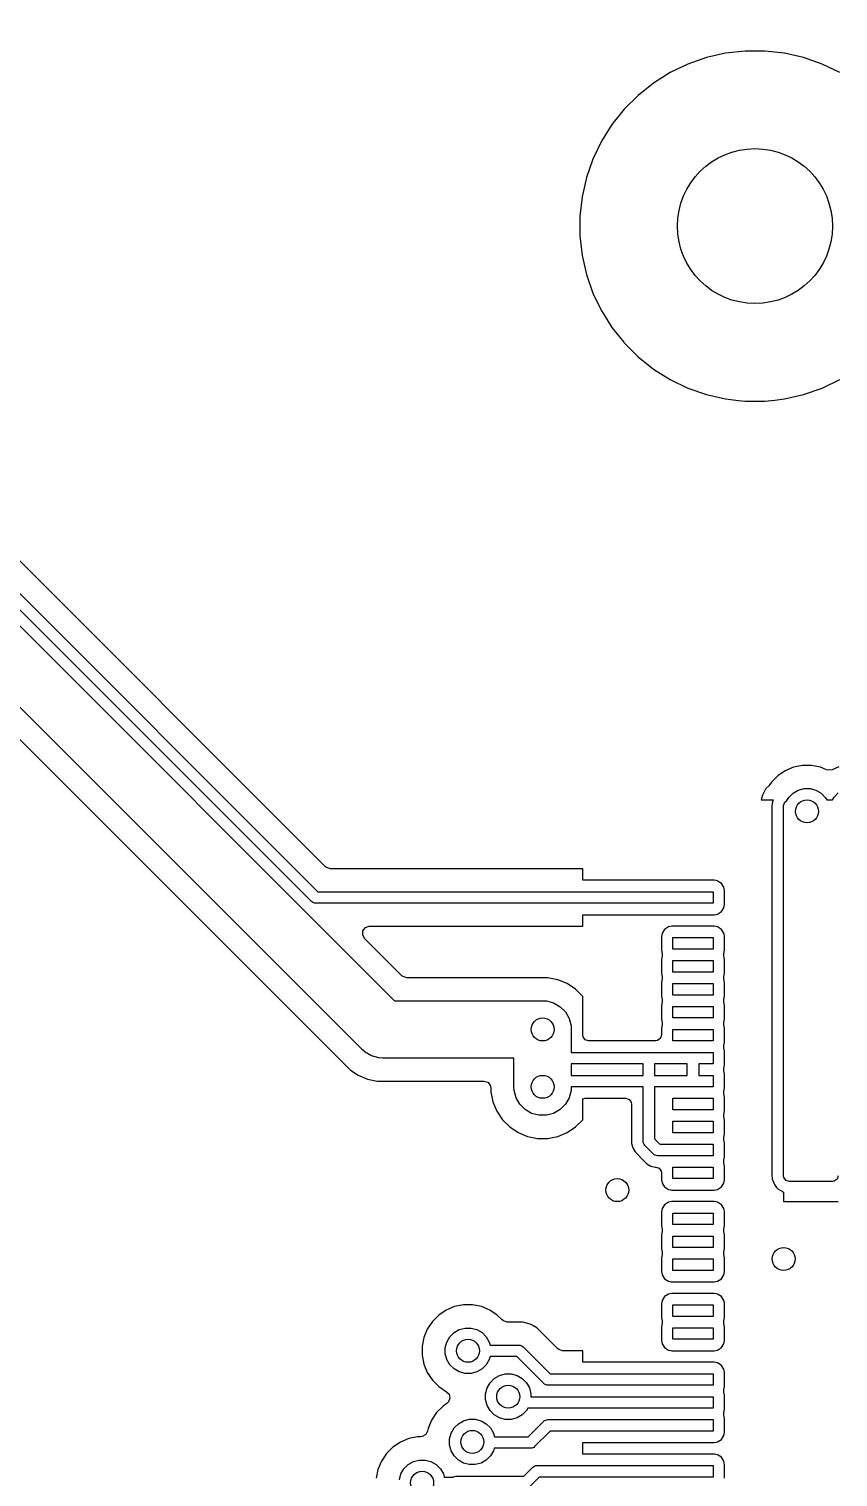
# Model space of a CAD drawing. Extents: x 0.71 to 7.56, y -5.16 to -0.79.
# Drawn here: x 3.006 to 3.561, y -3.358 to -2.365 of the extents above; entities that cross this region are included whole.
import ezdxf

# ---------------------------------------------------------------- set-up
doc = ezdxf.new("R2010")
doc.units = 0
doc.header["$MEASUREMENT"] = 0
doc.layers.add('BLACK', color=7, linetype='CONTINUOUS')

msp = doc.modelspace()

# ---------------------------------------------------------------- linework, layer by layer
at = {"layer": 'BLACK', "linetype": 'CONTINUOUS'}
for p, q in [((3.1997, -2.96341), (2.40718, -2.17089)), ((2.41391, -2.16648), (3.20412, -2.95669)), ((2.52399, -2.29884), (3.25665, -3.0315)), ((3.23458, -3.0651), (2.49616, -2.32668)), ((3.47064, -2.38441), (3.4579, -2.38887)), ((3.48379, -2.38141), (3.47064, -2.38441)), ((3.47064, -2.38441), (3.47064, -2.38441)), ((3.49719, -2.3799), (3.48379, -2.38141)), ((3.48379, -2.38141), (3.48379, -2.38141)), ((3.51068, -2.3799), (3.49719, -2.3799)), ((3.49719, -2.3799), (3.49719, -2.3799)), ((3.52409, -2.38141), (3.51068, -2.3799)), ((3.51068, -2.3799), (3.51068, -2.3799)), ((3.52709, -2.3821), (3.52409, -2.38141)), ((3.52409, -2.38141), (3.52409, -2.38141)), ((3.52409, -2.38141), (3.52409, -2.38141)), ((3.53724, -2.38441), (3.52709, -2.3821)), ((3.54997, -2.38887), (3.53724, -2.38441)), ((3.53724, -2.38441), (3.53724, -2.38441)), ((3.4579, -2.38887), (3.44575, -2.39472)), ((3.56212, -2.39472), (3.54997, -2.38887)), ((3.43433, -2.4019), (3.42378, -2.41031)), ((3.44575, -2.39472), (3.43433, -2.4019)), ((3.42378, -2.41031), (3.41425, -2.41985)), ((3.41425, -2.41985), (3.40584, -2.43039)), ((3.40584, -2.43039), (3.39866, -2.44181)), ((3.39866, -2.44181), (3.39281, -2.45397)), ((3.39281, -2.45397), (3.38835, -2.4667)), ((3.38835, -2.4667), (3.38535, -2.47985)), ((3.38835, -2.4667), (3.38835, -2.4667)), ((3.38535, -2.47985), (3.38384, -2.49326)), ((3.38535, -2.47985), (3.38535, -2.47985)), ((3.20922, -2.9395), (2.76298, -2.49326)), ((3.38384, -2.49326), (3.38384, -2.50674)), ((3.38384, -2.50674), (3.38535, -2.52015)), ((3.38535, -2.52015), (3.38535, -2.52015)), ((3.38535, -2.52015), (3.38835, -2.5333)), ((3.38835, -2.5333), (3.38835, -2.5333)), ((3.38835, -2.5333), (3.39281, -2.54603)), ((3.39281, -2.54603), (3.39866, -2.55819)), ((3.39866, -2.55819), (3.39994, -2.56022)), ((3.39994, -2.56022), (3.40584, -2.56961)), ((3.40584, -2.56961), (3.41097, -2.57604)), ((3.41097, -2.57604), (3.41391, -2.57974)), ((3.41391, -2.57974), (3.41425, -2.58015)), ((3.41425, -2.58015), (3.42378, -2.58969)), ((3.42378, -2.58969), (3.43433, -2.5981)), ((3.43433, -2.5981), (3.44575, -2.60528)), ((3.44575, -2.60528), (3.4579, -2.61113)), ((3.4579, -2.61113), (3.47064, -2.61559)), ((3.53724, -2.61559), (3.54997, -2.61113)), ((3.54997, -2.61113), (3.56212, -2.60528)), ((3.47064, -2.61559), (3.48379, -2.61859)), ((3.48379, -2.61859), (3.48379, -2.61859)), ((3.48379, -2.61859), (3.48379, -2.61859)), ((3.48379, -2.61859), (3.49272, -2.61959)), ((3.49272, -2.61959), (3.49719, -2.6201)), ((3.49719, -2.6201), (3.49719, -2.6201)), ((3.49719, -2.6201), (3.49719, -2.6201)), ((3.49719, -2.6201), (3.51068, -2.6201)), ((3.51068, -2.6201), (3.51753, -2.61933)), ((3.51068, -2.6201), (3.51068, -2.6201)), ((3.51753, -2.61933), (3.52409, -2.61859)), ((3.52409, -2.61859), (3.53724, -2.61559)), ((3.52409, -2.61859), (3.52409, -2.61859)), ((3.52409, -2.61859), (3.52409, -2.61859)), ((2.85417, -2.70699), (3.2259, -3.07872)), ((3.53047, -2.87127), (3.52473, -2.87365)), ((3.53656, -2.87006), (3.53047, -2.87127)), ((3.53047, -2.87127), (3.53047, -2.87127)), ((3.54277, -2.87006), (3.53656, -2.87006)), ((3.53656, -2.87006), (3.53656, -2.87006)), ((3.54885, -2.87127), (3.54277, -2.87006)), ((3.54277, -2.87006), (3.54277, -2.87006)), ((3.55308, -2.87302), (3.54885, -2.87127)), ((3.54885, -2.87127), (3.54885, -2.87127)), ((3.56147, -2.8711), (3.55682, -2.87302)), ((3.51957, -2.87709), (3.51518, -2.88148)), ((3.52473, -2.87365), (3.51957, -2.87709)), ((3.51957, -2.87709), (3.51957, -2.87709)), ((3.52473, -2.87365), (3.52473, -2.87365)), ((3.55409, -2.87332), (3.55308, -2.87302)), ((3.55682, -2.87302), (3.55409, -2.87332)), ((3.50918, -2.89037), (3.50844, -2.89266)), ((3.51145, -2.88592), (3.50918, -2.89037)), ((3.50918, -2.89037), (3.50918, -2.89037)), ((3.51342, -2.88396), (3.51145, -2.88592)), ((3.51145, -2.88592), (3.51145, -2.88592)), ((3.51402, -2.88322), (3.51342, -2.88396)), ((3.51518, -2.88148), (3.51402, -2.88322)), ((3.52717, -2.89199), (3.53007, -2.88908)), ((3.53007, -2.88908), (3.53363, -2.88703)), ((3.53363, -2.88703), (3.53761, -2.88596)), ((3.53761, -2.88596), (3.54172, -2.88596)), ((3.54172, -2.88596), (3.54569, -2.88703)), ((3.54569, -2.88703), (3.54925, -2.88908)), ((3.54925, -2.88908), (3.55216, -2.89199)), ((3.55817, -2.89181), (3.56107, -2.88891)), ((3.50844, -2.89266), (3.50827, -2.8937)), ((3.50827, -2.8937), (3.51638, -2.8937)), ((3.51593, -2.8951), (3.51553, -2.8976)), ((3.51553, -2.8976), (3.51553, -2.8976)), ((3.51553, -2.8976), (3.51553, -3.15161)), ((3.51638, -2.8937), (3.51593, -2.8951)), ((3.52362, -2.8976), (3.52437, -2.89531)), ((3.52362, -3.15161), (3.52362, -2.8976)), ((3.52437, -2.89531), (3.52589, -2.8942)), ((3.52589, -2.8942), (3.52717, -2.89199)), ((3.55216, -2.89199), (3.55314, -2.8937)), ((3.55314, -2.8937), (3.55708, -2.8937)), ((3.55708, -2.8937), (3.55817, -2.89181)), ((3.21003, -2.94015), (3.20922, -2.9395)), ((3.21267, -2.94093), (3.21003, -2.94015)), ((3.38583, -2.94093), (3.21267, -2.94093)), ((3.38583, -2.9488), (3.38583, -2.94093)), ((3.46297, -2.9488), (3.38583, -2.9488)), ((3.47597, -2.9488), (3.46297, -2.9488)), ((3.47828, -2.94926), (3.47597, -2.9488)), ((3.47597, -2.9488), (3.47597, -2.9488)), ((3.4788, -2.94961), (3.47828, -2.94926)), ((3.47828, -2.94926), (3.47828, -2.94926)), ((3.47828, -2.94926), (3.47828, -2.94926)), ((3.47828, -2.94926), (3.47828, -2.94926)), ((3.48089, -2.951), (3.4788, -2.94961)), ((3.20412, -2.95669), (3.46142, -2.95669)), ((3.46142, -2.95669), (3.4752, -2.95669)), ((3.4752, -2.95669), (3.4752, -2.96457)), ((3.48263, -2.95361), (3.48089, -2.951)), ((3.48309, -2.95592), (3.48263, -2.95361)), ((3.48309, -2.96534), (3.48309, -2.95592)), ((3.2003, -2.9639), (3.1997, -2.96341)), ((3.20172, -2.96449), (3.2003, -2.9639)), ((3.20249, -2.96457), (3.20172, -2.96449)), ((3.44764, -2.96457), (3.20249, -2.96457)), ((3.4752, -2.96457), (3.44764, -2.96457)), ((3.47828, -2.972), (3.48089, -2.97026)), ((3.48089, -2.97026), (3.48263, -2.96765)), ((3.48263, -2.96765), (3.48309, -2.96534)), ((3.23665, -2.98131), (3.23923, -2.98035)), ((3.23923, -2.98035), (3.23957, -2.98033)), ((3.23957, -2.98033), (3.38583, -2.98033)), ((3.38583, -2.98033), (3.38583, -2.97246)), ((3.38583, -2.97246), (3.44764, -2.97246)), ((3.44686, -2.9803), (3.44456, -2.98075)), ((3.44764, -2.9803), (3.44686, -2.9803)), ((3.44686, -2.9803), (3.44686, -2.9803)), ((3.44686, -2.9803), (3.44686, -2.9803)), ((3.44764, -2.97246), (3.44764, -2.97244)), ((3.44764, -2.97244), (3.4752, -2.97244)), ((3.44764, -2.98031), (3.44764, -2.9803)), ((3.4752, -2.98031), (3.44764, -2.98031)), ((3.4752, -2.97244), (3.4752, -2.97246)), ((3.4752, -2.97246), (3.47597, -2.97246)), ((3.47597, -2.9803), (3.4752, -2.9803)), ((3.4752, -2.9803), (3.4752, -2.98031)), ((3.47597, -2.97246), (3.47828, -2.972)), ((3.47597, -2.97246), (3.47597, -2.97246)), ((3.47828, -2.98075), (3.47597, -2.9803)), ((3.47597, -2.9803), (3.47597, -2.9803)), ((3.2348, -2.98625), (3.235, -2.98351)), ((3.23612, -2.98867), (3.2348, -2.98625)), ((3.235, -2.98351), (3.23665, -2.98131)), ((3.26175, -3.0143), (3.23612, -2.98867)), ((3.4402, -2.98511), (3.43974, -2.98741)), ((3.43974, -2.98741), (3.43974, -2.98741)), ((3.43974, -2.98741), (3.43974, -2.99684)), ((3.44195, -2.9825), (3.4402, -2.98511)), ((3.4402, -2.98511), (3.4402, -2.98511)), ((3.44456, -2.98075), (3.44195, -2.9825)), ((3.44195, -2.9825), (3.44195, -2.9825)), ((3.44456, -2.98075), (3.44456, -2.98075)), ((3.44764, -2.99606), (3.44764, -2.98819)), ((3.44764, -2.98819), (3.4752, -2.98819)), ((3.4752, -2.98819), (3.4752, -2.99606)), ((3.48089, -2.9825), (3.47828, -2.98075)), ((3.47828, -2.98075), (3.47828, -2.98075)), ((3.47828, -2.98075), (3.47828, -2.98075)), ((3.47828, -2.98075), (3.47828, -2.98075)), ((3.48263, -2.98511), (3.48089, -2.9825)), ((3.48089, -2.9825), (3.48089, -2.9825)), ((3.48274, -2.98567), (3.48263, -2.98511)), ((3.48309, -2.98741), (3.48274, -2.98567)), ((3.48309, -2.99684), (3.48309, -2.98741)), ((3.48309, -2.98741), (3.48309, -2.98741)), ((3.43974, -2.99684), (3.44022, -2.99924)), ((3.44022, -2.99924), (3.44022, -3.00076)), ((3.4752, -2.99606), (3.44764, -2.99606)), ((3.48261, -2.99924), (3.48309, -2.99684)), ((3.48261, -3.00076), (3.48261, -2.99924)), ((3.48309, -2.99684), (3.48309, -2.99684)), ((3.44022, -3.00076), (3.43974, -3.00316)), ((3.43974, -3.00316), (3.43974, -3.01259)), ((3.44764, -3.01181), (3.44764, -3.00394)), ((3.44764, -3.00394), (3.4752, -3.00394)), ((3.4752, -3.00394), (3.4752, -3.01181)), ((3.48309, -3.00316), (3.48261, -3.00076)), ((3.48309, -3.01259), (3.48309, -3.00316)), ((3.48309, -3.00316), (3.48309, -3.00316)), ((3.26256, -3.01495), (3.26175, -3.0143)), ((3.2652, -3.01573), (3.26256, -3.01495)), ((3.36176, -3.01573), (3.2652, -3.01573)), ((3.36861, -3.01709), (3.36176, -3.01573)), ((3.36176, -3.01573), (3.36176, -3.01573)), ((3.37506, -3.01976), (3.36861, -3.01709)), ((3.36861, -3.01709), (3.36861, -3.01709)), ((3.38087, -3.02364), (3.37506, -3.01976)), ((3.37506, -3.01976), (3.37506, -3.01976)), ((3.43974, -3.01259), (3.44022, -3.01499)), ((3.44022, -3.01651), (3.43974, -3.01891)), ((3.43974, -3.01891), (3.43974, -3.02834)), ((3.44022, -3.01499), (3.44022, -3.01651)), ((3.4752, -3.01181), (3.44764, -3.01181)), ((3.44764, -3.02756), (3.44764, -3.01969)), ((3.44764, -3.01969), (3.4752, -3.01969)), ((3.4752, -3.01969), (3.4752, -3.02756)), ((3.48261, -3.01499), (3.48309, -3.01259)), ((3.48261, -3.01651), (3.48261, -3.01499)), ((3.48309, -3.01891), (3.48261, -3.01651)), ((3.48309, -3.01259), (3.48309, -3.01259)), ((3.48309, -3.02834), (3.48309, -3.01891)), ((3.48309, -3.01891), (3.48309, -3.01891)), ((3.38581, -3.02858), (3.38087, -3.02364)), ((3.38087, -3.02364), (3.38087, -3.02364)), ((3.38583, -3.02861), (3.38581, -3.02858)), ((3.38581, -3.02858), (3.38581, -3.02858)), ((3.38583, -3.04837), (3.38583, -3.02861)), ((3.43974, -3.02834), (3.44022, -3.03074)), ((3.4752, -3.02756), (3.44764, -3.02756)), ((3.48261, -3.03074), (3.48309, -3.02834)), ((3.48309, -3.02834), (3.48309, -3.02834)), ((3.25665, -3.0315), (3.35827, -3.0315)), ((3.35827, -3.0315), (3.36084, -3.03166)), ((3.36084, -3.03166), (3.3658, -3.03299)), ((3.3658, -3.03299), (3.37025, -3.03556)), ((3.37025, -3.03556), (3.37388, -3.0392)), ((3.37388, -3.0392), (3.37645, -3.04365)), ((3.44022, -3.03226), (3.43974, -3.03466)), ((3.43974, -3.03466), (3.43974, -3.04408)), ((3.44022, -3.03074), (3.44022, -3.03226)), ((3.44764, -3.04331), (3.44764, -3.03543)), ((3.44764, -3.03543), (3.4752, -3.03543)), ((3.4752, -3.03543), (3.4752, -3.04331)), ((3.48261, -3.03226), (3.48261, -3.03074)), ((3.48309, -3.03466), (3.48261, -3.03226)), ((3.48309, -3.04408), (3.48309, -3.03466)), ((3.48309, -3.03466), (3.48309, -3.03466)), ((3.37645, -3.04365), (3.37778, -3.04861)), ((3.37778, -3.04861), (3.37795, -3.05118)), ((3.38585, -3.04846), (3.38583, -3.04837)), ((3.38585, -3.05514), (3.38585, -3.04846)), ((3.38585, -3.04846), (3.38585, -3.04846)), ((3.43974, -3.04408), (3.44022, -3.04648)), ((3.44022, -3.048), (3.43974, -3.0504)), ((3.44022, -3.04648), (3.44022, -3.048)), ((3.4752, -3.04331), (3.44764, -3.04331)), ((3.48261, -3.04648), (3.48309, -3.04408)), ((3.48261, -3.048), (3.48261, -3.04648)), ((3.48309, -3.0504), (3.48261, -3.048)), ((3.48309, -3.04408), (3.48309, -3.04408)), ((3.37795, -3.05118), (3.37795, -3.06693)), ((3.38604, -3.05634), (3.38585, -3.05514)), ((3.38745, -3.05829), (3.38604, -3.05634)), ((3.38974, -3.05904), (3.38745, -3.05829)), ((3.43585, -3.05904), (3.38974, -3.05904)), ((3.43705, -3.05884), (3.43585, -3.05904)), ((3.439, -3.05743), (3.43705, -3.05884)), ((3.43974, -3.05514), (3.439, -3.05743)), ((3.43974, -3.0504), (3.43974, -3.05514)), ((3.44764, -3.05906), (3.44764, -3.05118)), ((3.44764, -3.05118), (3.4752, -3.05118)), ((3.4752, -3.05906), (3.44764, -3.05906)), ((3.4752, -3.05118), (3.4752, -3.05906)), ((3.48261, -3.06223), (3.48309, -3.05983)), ((3.48309, -3.05983), (3.48309, -3.0504)), ((3.48309, -3.0504), (3.48309, -3.0504)), ((3.48309, -3.05983), (3.48309, -3.05983)), ((3.23651, -3.0668), (3.23458, -3.0651)), ((3.24045, -3.06907), (3.23651, -3.0668)), ((3.23651, -3.0668), (3.23651, -3.0668)), ((3.24096, -3.06937), (3.24045, -3.06907)), ((3.24593, -3.0707), (3.24096, -3.06937)), ((3.37795, -3.06693), (3.4311, -3.06693)), ((3.4311, -3.06693), (3.46142, -3.06693)), ((3.46142, -3.06693), (3.4752, -3.06693)), ((3.4752, -3.06693), (3.4752, -3.0748)), ((3.48261, -3.06375), (3.48261, -3.06223)), ((3.48309, -3.06615), (3.48261, -3.06375)), ((3.48309, -3.07558), (3.48309, -3.06615)), ((3.48309, -3.06615), (3.48309, -3.06615)), ((3.2259, -3.07872), (3.22655, -3.07915)), ((3.22655, -3.07915), (3.22655, -3.07915)), ((3.22655, -3.07915), (3.22655, -3.07915)), ((3.22655, -3.07915), (3.2317, -3.0826)), ((3.2485, -3.07087), (3.24593, -3.0707)), ((3.24593, -3.0707), (3.24593, -3.0707)), ((3.33858, -3.07087), (3.2485, -3.07087)), ((3.33858, -3.09055), (3.33858, -3.07087)), ((3.37795, -3.0748), (3.37795, -3.08268)), ((3.42717, -3.0748), (3.37795, -3.0748)), ((3.42717, -3.08268), (3.42717, -3.0748)), ((3.43504, -3.0748), (3.43504, -3.08268)), ((3.44764, -3.0748), (3.43504, -3.0748)), ((3.45748, -3.0748), (3.44764, -3.0748)), ((3.45748, -3.08268), (3.45748, -3.0748)), ((3.4752, -3.0748), (3.46535, -3.0748)), ((3.46535, -3.0748), (3.46535, -3.08268)), ((3.48261, -3.07798), (3.48309, -3.07558)), ((3.48261, -3.0795), (3.48261, -3.07798)), ((3.48309, -3.0819), (3.48261, -3.0795)), ((3.48309, -3.07558), (3.48309, -3.07558)), ((3.2317, -3.0826), (3.2317, -3.0826)), ((3.2317, -3.0826), (3.23452, -3.08376)), ((3.23452, -3.08376), (3.23816, -3.08527)), ((3.23816, -3.08527), (3.24467, -3.08657)), ((3.24467, -3.08657), (3.245, -3.08663)), ((3.245, -3.08663), (3.24501, -3.08663)), ((3.24501, -3.08663), (3.24501, -3.08663)), ((3.24501, -3.08663), (3.24501, -3.08663)), ((3.24501, -3.08663), (3.31793, -3.08663)), ((3.31793, -3.08663), (3.32057, -3.08741)), ((3.32057, -3.08741), (3.32237, -3.08949)), ((3.32237, -3.08949), (3.32281, -3.09152)), ((3.37795, -3.08268), (3.42717, -3.08268)), ((3.43504, -3.08268), (3.45748, -3.08268)), ((3.46535, -3.08268), (3.4752, -3.08268)), ((3.4752, -3.08268), (3.4752, -3.09055)), ((3.48309, -3.09133), (3.48309, -3.0819)), ((3.48309, -3.0819), (3.48309, -3.0819)), ((3.32281, -3.09152), (3.32281, -3.09404)), ((3.32281, -3.09404), (3.32418, -3.10089)), ((3.33875, -3.09312), (3.33858, -3.09055)), ((3.34008, -3.09808), (3.33875, -3.09312)), ((3.34265, -3.10253), (3.34008, -3.09808)), ((3.37645, -3.09808), (3.37388, -3.10253)), ((3.37778, -3.09312), (3.37645, -3.09808)), ((3.37795, -3.09055), (3.37778, -3.09312)), ((3.42717, -3.09055), (3.37795, -3.09055)), ((3.38583, -3.0989), (3.38745, -3.09844)), ((3.38583, -3.11312), (3.38583, -3.0989)), ((3.38745, -3.09844), (3.41537, -3.09844)), ((3.41537, -3.09844), (3.41766, -3.09919)), ((3.41766, -3.09919), (3.41908, -3.10114)), ((3.42717, -3.12795), (3.42717, -3.09055)), ((3.44764, -3.09055), (3.43504, -3.09055)), ((3.43504, -3.09055), (3.43504, -3.12632)), ((3.4752, -3.09055), (3.44764, -3.09055)), ((3.44764, -3.1063), (3.44764, -3.09843)), ((3.44764, -3.09843), (3.4752, -3.09843)), ((3.4752, -3.09843), (3.4752, -3.1063)), ((3.48261, -3.09373), (3.48309, -3.09133)), ((3.48261, -3.09525), (3.48261, -3.09373)), ((3.48309, -3.09765), (3.48261, -3.09525)), ((3.48309, -3.09133), (3.48309, -3.09133)), ((3.48309, -3.10708), (3.48309, -3.09765)), ((3.48309, -3.09765), (3.48309, -3.09765)), ((3.32418, -3.10089), (3.32418, -3.10089)), ((3.32418, -3.10089), (3.32685, -3.10734)), ((3.32685, -3.10734), (3.32685, -3.10734)), ((3.32685, -3.10734), (3.33073, -3.11315)), ((3.34628, -3.10617), (3.34265, -3.10253)), ((3.35073, -3.10874), (3.34628, -3.10617)), ((3.3557, -3.11007), (3.35073, -3.10874)), ((3.3658, -3.10874), (3.36084, -3.11007)), ((3.37025, -3.10617), (3.3658, -3.10874)), ((3.37388, -3.10253), (3.37025, -3.10617)), ((3.41908, -3.10114), (3.41927, -3.10234)), ((3.41927, -3.10234), (3.41927, -3.12951)), ((3.4752, -3.1063), (3.44764, -3.1063)), ((3.48261, -3.10948), (3.48309, -3.10708)), ((3.48261, -3.111), (3.48261, -3.10948)), ((3.48309, -3.10708), (3.48309, -3.10708)), ((3.33073, -3.11315), (3.33073, -3.11315)), ((3.33073, -3.11315), (3.33567, -3.11809)), ((3.33567, -3.11809), (3.33567, -3.11809)), ((3.33567, -3.11809), (3.34147, -3.12197)), ((3.36084, -3.11007), (3.3557, -3.11007)), ((3.37506, -3.12197), (3.38087, -3.11809)), ((3.38087, -3.11809), (3.38581, -3.11315)), ((3.38581, -3.11315), (3.38583, -3.11312)), ((3.44764, -3.12205), (3.44764, -3.11417)), ((3.44764, -3.11417), (3.4752, -3.11417)), ((3.4752, -3.11417), (3.4752, -3.12205)), ((3.48309, -3.1134), (3.48261, -3.111)), ((3.48309, -3.12282), (3.48309, -3.1134)), ((3.48309, -3.1134), (3.48309, -3.1134)), ((3.34147, -3.12197), (3.34147, -3.12197)), ((3.34147, -3.12197), (3.34468, -3.1233)), ((3.34468, -3.1233), (3.34793, -3.12464)), ((3.34793, -3.12464), (3.34793, -3.12464)), ((3.34793, -3.12464), (3.34793, -3.12464)), ((3.34793, -3.12464), (3.35478, -3.126)), ((3.35478, -3.126), (3.35478, -3.126)), ((3.35478, -3.126), (3.35478, -3.126)), ((3.35478, -3.126), (3.36176, -3.126)), ((3.36176, -3.126), (3.365, -3.12536)), ((3.36176, -3.126), (3.36176, -3.126)), ((3.365, -3.12536), (3.36861, -3.12464)), ((3.36861, -3.12464), (3.37506, -3.12197)), ((3.36861, -3.12464), (3.36861, -3.12464)), ((3.36861, -3.12464), (3.36861, -3.12464)), ((3.41927, -3.12951), (3.42008, -3.13252)), ((3.42724, -3.12872), (3.42717, -3.12795)), ((3.42783, -3.13014), (3.42724, -3.12872)), ((3.43504, -3.12632), (3.43864, -3.12992)), ((3.4752, -3.12205), (3.44764, -3.12205)), ((3.48261, -3.12522), (3.48309, -3.12283)), ((3.48261, -3.12674), (3.48261, -3.12522)), ((3.48309, -3.12914), (3.48261, -3.12674)), ((3.48309, -3.12283), (3.48309, -3.12282)), ((3.48309, -3.13857), (3.48309, -3.12914)), ((3.48309, -3.12914), (3.48309, -3.12914)), ((3.42008, -3.13252), (3.42008, -3.13252)), ((3.42008, -3.13252), (3.42164, -3.13522)), ((3.42164, -3.13522), (3.42754, -3.14112)), ((3.42832, -3.13074), (3.42783, -3.13014)), ((3.43422, -3.13664), (3.42832, -3.13074)), ((3.43482, -3.13713), (3.43422, -3.13664)), ((3.43624, -3.13772), (3.43482, -3.13713)), ((3.43701, -3.1378), (3.43624, -3.13772)), ((3.44764, -3.1378), (3.43701, -3.1378)), ((3.43864, -3.12992), (3.46142, -3.12992)), ((3.4752, -3.1378), (3.44764, -3.1378)), ((3.46142, -3.12992), (3.4752, -3.12992)), ((3.4752, -3.12992), (3.4752, -3.1378)), ((3.48261, -3.14097), (3.48309, -3.13857)), ((3.48309, -3.13857), (3.48309, -3.13857)), ((3.42754, -3.14112), (3.42974, -3.14333)), ((3.42974, -3.14333), (3.43244, -3.14488)), ((3.43244, -3.14488), (3.43244, -3.14488)), ((3.43244, -3.14488), (3.43545, -3.14569)), ((3.43545, -3.14569), (3.43545, -3.14569)), ((3.43545, -3.14569), (3.43545, -3.14569)), ((3.43545, -3.14569), (3.43585, -3.14569)), ((3.43585, -3.14569), (3.43814, -3.14643)), ((3.43814, -3.14643), (3.43955, -3.14838)), ((3.43955, -3.14838), (3.43974, -3.14959)), ((3.44764, -3.15354), (3.44764, -3.14567)), ((3.44764, -3.14567), (3.4752, -3.14567)), ((3.4752, -3.14567), (3.4752, -3.15354)), ((3.48261, -3.14249), (3.48261, -3.14097)), ((3.48263, -3.14259), (3.48261, -3.14249)), ((3.48309, -3.14489), (3.48263, -3.14259)), ((3.48309, -3.15432), (3.48309, -3.14489)), ((3.43974, -3.14959), (3.43974, -3.15432)), ((3.43974, -3.15432), (3.43974, -3.15432)), ((3.43974, -3.15432), (3.44016, -3.15641)), ((3.44016, -3.15641), (3.4402, -3.15662)), ((3.4402, -3.15662), (3.44195, -3.15923)), ((3.44195, -3.15923), (3.44456, -3.16098)), ((3.4752, -3.15354), (3.44764, -3.15354)), ((3.47828, -3.16098), (3.48089, -3.15923)), ((3.48089, -3.15923), (3.48263, -3.15662)), ((3.48263, -3.15662), (3.48309, -3.15432)), ((3.51553, -3.15161), (3.51563, -3.15288)), ((3.51563, -3.15288), (3.51582, -3.15409)), ((3.51582, -3.15409), (3.51585, -3.15426)), ((3.51585, -3.15426), (3.51585, -3.15426)), ((3.51585, -3.15426), (3.51727, -3.15757)), ((3.51727, -3.15757), (3.51727, -3.15757)), ((3.51727, -3.15757), (3.51868, -3.15952)), ((3.52381, -3.15282), (3.52362, -3.15161)), ((3.52523, -3.15477), (3.52381, -3.15282)), ((3.52752, -3.15551), (3.52523, -3.15477)), ((3.55711, -3.15551), (3.52752, -3.15551)), ((3.55831, -3.15532), (3.55711, -3.15551)), ((3.56026, -3.15391), (3.55831, -3.15532)), ((3.561, -3.15161), (3.56026, -3.15391)), ((3.44456, -3.16098), (3.44631, -3.16133)), ((3.44686, -3.16927), (3.44456, -3.16973)), ((3.44631, -3.16133), (3.44686, -3.16144)), ((3.44686, -3.16144), (3.44686, -3.16144)), ((3.44686, -3.16144), (3.44686, -3.16144)), ((3.44686, -3.16144), (3.44686, -3.16144)), ((3.44686, -3.16144), (3.44764, -3.16144)), ((3.44764, -3.16927), (3.44686, -3.16927)), ((3.44686, -3.16927), (3.44686, -3.16927)), ((3.44686, -3.16927), (3.44686, -3.16927)), ((3.44764, -3.16144), (3.44764, -3.16142)), ((3.44764, -3.16142), (3.4752, -3.16142)), ((3.44764, -3.16929), (3.44764, -3.16927)), ((3.4752, -3.16929), (3.44764, -3.16929)), ((3.4752, -3.16142), (3.4752, -3.16144)), ((3.4752, -3.16144), (3.47597, -3.16144)), ((3.47597, -3.16927), (3.4752, -3.16927)), ((3.4752, -3.16927), (3.4752, -3.16929)), ((3.47597, -3.16144), (3.47828, -3.16098)), ((3.47597, -3.16144), (3.47597, -3.16144)), ((3.47828, -3.16973), (3.47597, -3.16927)), ((3.47597, -3.16927), (3.47597, -3.16927)), ((3.51868, -3.15952), (3.51964, -3.16062)), ((3.51964, -3.16062), (3.52273, -3.16246)), ((3.52273, -3.16246), (3.52362, -3.16275)), ((3.52362, -3.16275), (3.52362, -3.16929)), ((3.52362, -3.16929), (3.561, -3.16929)), ((3.4402, -3.17409), (3.43974, -3.17639)), ((3.43974, -3.17639), (3.43974, -3.17639)), ((3.43974, -3.17639), (3.43974, -3.18582)), ((3.44195, -3.17147), (3.4402, -3.17409)), ((3.4402, -3.17409), (3.4402, -3.17409)), ((3.44456, -3.16973), (3.44195, -3.17147)), ((3.44195, -3.17147), (3.44195, -3.17147)), ((3.44456, -3.16973), (3.44456, -3.16973)), ((3.44764, -3.18504), (3.44764, -3.17717)), ((3.44764, -3.17717), (3.4752, -3.17717)), ((3.4752, -3.17717), (3.4752, -3.18504)), ((3.48089, -3.17147), (3.47828, -3.16973)), ((3.47828, -3.16973), (3.47828, -3.16973)), ((3.47828, -3.16973), (3.47828, -3.16973)), ((3.47828, -3.16973), (3.47828, -3.16973)), ((3.48263, -3.17409), (3.48089, -3.17147)), ((3.48089, -3.17147), (3.48089, -3.17147)), ((3.48281, -3.17498), (3.48263, -3.17409)), ((3.48309, -3.17639), (3.48281, -3.17498)), ((3.48309, -3.18582), (3.48309, -3.17639)), ((3.48309, -3.17639), (3.48309, -3.17639)), ((3.43974, -3.18582), (3.44022, -3.18822)), ((3.44022, -3.18822), (3.44022, -3.18974)), ((3.4752, -3.18504), (3.44764, -3.18504)), ((3.48261, -3.18822), (3.48309, -3.18582)), ((3.48261, -3.18962), (3.48261, -3.18822)), ((3.48309, -3.18582), (3.48309, -3.18582)), ((3.44022, -3.18974), (3.43974, -3.19214)), ((3.43974, -3.19214), (3.43974, -3.20156)), ((3.44764, -3.20079), (3.44764, -3.19291)), ((3.44764, -3.19291), (3.4752, -3.19291)), ((3.4752, -3.19291), (3.4752, -3.20079)), ((3.4826, -3.18969), (3.48261, -3.18962)), ((3.48263, -3.18983), (3.4826, -3.18969)), ((3.48309, -3.19214), (3.48263, -3.18983)), ((3.48263, -3.18983), (3.48263, -3.18983)), ((3.48309, -3.1923), (3.48309, -3.19214)), ((3.48309, -3.19214), (3.48309, -3.19214)), ((3.48309, -3.20156), (3.48309, -3.1923)), ((3.43974, -3.20156), (3.44022, -3.20396)), ((3.44022, -3.20548), (3.43974, -3.20788)), ((3.43974, -3.20788), (3.43974, -3.21731)), ((3.44022, -3.20396), (3.44022, -3.20548)), ((3.4752, -3.20079), (3.44764, -3.20079)), ((3.44764, -3.21654), (3.44764, -3.20866)), ((3.44764, -3.20866), (3.4752, -3.20866)), ((3.4752, -3.20866), (3.4752, -3.21654)), ((3.48261, -3.20396), (3.48309, -3.20157)), ((3.48261, -3.20548), (3.48261, -3.20396)), ((3.48263, -3.20558), (3.48261, -3.20548)), ((3.48309, -3.20788), (3.48263, -3.20558)), ((3.48309, -3.20157), (3.48309, -3.20156)), ((3.48309, -3.21731), (3.48309, -3.20788)), ((3.43974, -3.21731), (3.43974, -3.21731)), ((3.43974, -3.21731), (3.4402, -3.21962)), ((3.4752, -3.21654), (3.44764, -3.21654)), ((3.48263, -3.21962), (3.48309, -3.21731)), ((3.4402, -3.21962), (3.4402, -3.21962)), ((3.4402, -3.21962), (3.44195, -3.22223)), ((3.44195, -3.22223), (3.44456, -3.22397)), ((3.44456, -3.22397), (3.44631, -3.22432)), ((3.44631, -3.22432), (3.44686, -3.22443)), ((3.44686, -3.22443), (3.44686, -3.22443)), ((3.44686, -3.22443), (3.44686, -3.22443)), ((3.44686, -3.22443), (3.44686, -3.22443)), ((3.44686, -3.22443), (3.44764, -3.22443)), ((3.44764, -3.22443), (3.44764, -3.22441)), ((3.44764, -3.22441), (3.4752, -3.22441)), ((3.4752, -3.22441), (3.4752, -3.22443)), ((3.4752, -3.22443), (3.47597, -3.22443)), ((3.47597, -3.22443), (3.47828, -3.22397)), ((3.47597, -3.22443), (3.47597, -3.22443)), ((3.47828, -3.22397), (3.48089, -3.22223)), ((3.48089, -3.22223), (3.48263, -3.21962)), ((3.4402, -3.23708), (3.43974, -3.23938)), ((3.44195, -3.23447), (3.4402, -3.23708)), ((3.4402, -3.23708), (3.4402, -3.23708)), ((3.44456, -3.23272), (3.44195, -3.23447)), ((3.44195, -3.23447), (3.44195, -3.23447)), ((3.44686, -3.23226), (3.44456, -3.23272)), ((3.44456, -3.23272), (3.44456, -3.23272)), ((3.44764, -3.23226), (3.44686, -3.23226)), ((3.44686, -3.23226), (3.44686, -3.23226)), ((3.44686, -3.23226), (3.44686, -3.23226)), ((3.44764, -3.23228), (3.44764, -3.23226)), ((3.4752, -3.23228), (3.44764, -3.23228)), ((3.47597, -3.23226), (3.4752, -3.23226)), ((3.4752, -3.23226), (3.4752, -3.23228)), ((3.47828, -3.23272), (3.47597, -3.23226)), ((3.47597, -3.23226), (3.47597, -3.23226)), ((3.48089, -3.23447), (3.47828, -3.23272)), ((3.47828, -3.23272), (3.47828, -3.23272)), ((3.47828, -3.23272), (3.47828, -3.23272)), ((3.47828, -3.23272), (3.47828, -3.23272)), ((3.48263, -3.23708), (3.48089, -3.23447)), ((3.48089, -3.23447), (3.48089, -3.23447)), ((3.48298, -3.23883), (3.48263, -3.23708)), ((3.48309, -3.23938), (3.48298, -3.23883)), ((3.287, -3.24717), (3.28261, -3.25156)), ((3.29216, -3.24372), (3.287, -3.24717)), ((3.287, -3.24717), (3.287, -3.24717)), ((3.29789, -3.24135), (3.29216, -3.24372)), ((3.29216, -3.24372), (3.29216, -3.24372)), ((3.30398, -3.24014), (3.29789, -3.24135)), ((3.29789, -3.24135), (3.29789, -3.24135)), ((3.31019, -3.24014), (3.30398, -3.24014)), ((3.30398, -3.24014), (3.30398, -3.24014)), ((3.31628, -3.24135), (3.31019, -3.24014)), ((3.31019, -3.24014), (3.31019, -3.24014)), ((3.32201, -3.24372), (3.31628, -3.24135)), ((3.31628, -3.24135), (3.31628, -3.24135)), ((3.32202, -3.24372), (3.32201, -3.24372)), ((3.32718, -3.24717), (3.32202, -3.24372)), ((3.33052, -3.25052), (3.32718, -3.24717)), ((3.32718, -3.24717), (3.32718, -3.24717)), ((3.32718, -3.24717), (3.32718, -3.24717)), ((3.43974, -3.23938), (3.43974, -3.23938)), ((3.43974, -3.23938), (3.43974, -3.24881)), ((3.43974, -3.24881), (3.44022, -3.25121)), ((3.44764, -3.24803), (3.44764, -3.24016)), ((3.44764, -3.24016), (3.4752, -3.24016)), ((3.4752, -3.24803), (3.44764, -3.24803)), ((3.4752, -3.24016), (3.4752, -3.24803)), ((3.48261, -3.25121), (3.48309, -3.24881)), ((3.48309, -3.24881), (3.48309, -3.23938)), ((3.48309, -3.23938), (3.48309, -3.23938)), ((3.48309, -3.24881), (3.48309, -3.24881)), ((3.27916, -3.25673), (3.27678, -3.26246)), ((3.28261, -3.25156), (3.27916, -3.25672)), ((3.27916, -3.25672), (3.27916, -3.25673)), ((3.28261, -3.25156), (3.28261, -3.25156)), ((3.2975, -3.25916), (3.30106, -3.2571)), ((3.30106, -3.2571), (3.30503, -3.25604)), ((3.30503, -3.25604), (3.30914, -3.25604)), ((3.30914, -3.25604), (3.31311, -3.2571)), ((3.31311, -3.2571), (3.31667, -3.25916)), ((3.33133, -3.25117), (3.33052, -3.25052)), ((3.33397, -3.25195), (3.33133, -3.25117)), ((3.34472, -3.25195), (3.33397, -3.25195)), ((3.34722, -3.25262), (3.34472, -3.25195)), ((3.34472, -3.25195), (3.34472, -3.25195)), ((3.34973, -3.25329), (3.34722, -3.25262)), ((3.35194, -3.25457), (3.34973, -3.25329)), ((3.35422, -3.25589), (3.35194, -3.25457)), ((3.36854, -3.2702), (3.35422, -3.25589)), ((3.35422, -3.25589), (3.35422, -3.25589)), ((3.44022, -3.25273), (3.43974, -3.25513)), ((3.43974, -3.25513), (3.43974, -3.26456)), ((3.44022, -3.25121), (3.44022, -3.25273)), ((3.44764, -3.26378), (3.44764, -3.25591)), ((3.44764, -3.25591), (3.4752, -3.25591)), ((3.4752, -3.25591), (3.4752, -3.26378)), ((3.48261, -3.25273), (3.48261, -3.25121)), ((3.48263, -3.25283), (3.48261, -3.25273)), ((3.48309, -3.25513), (3.48263, -3.25283)), ((3.48309, -3.26456), (3.48309, -3.25513)), ((3.27678, -3.26246), (3.27557, -3.26855)), ((3.27557, -3.26855), (3.27557, -3.27476)), ((3.27678, -3.26246), (3.27678, -3.26246)), ((3.29147, -3.2696), (3.29254, -3.26563)), ((3.29254, -3.26563), (3.29459, -3.26207)), ((3.29459, -3.26207), (3.2975, -3.25916)), ((3.31667, -3.25916), (3.31958, -3.26207)), ((3.31958, -3.26207), (3.32164, -3.26563)), ((3.32164, -3.26563), (3.3222, -3.26772)), ((3.3222, -3.26772), (3.34212, -3.26772)), ((3.34212, -3.26772), (3.34289, -3.26779)), ((3.34289, -3.26779), (3.34431, -3.26838)), ((3.34431, -3.26838), (3.34491, -3.26887)), ((3.43974, -3.26456), (3.43974, -3.26456)), ((3.43974, -3.26456), (3.4402, -3.26686)), ((3.4402, -3.26686), (3.4402, -3.26686)), ((3.4402, -3.26686), (3.44195, -3.26947)), ((3.4752, -3.26378), (3.44764, -3.26378)), ((3.48089, -3.26947), (3.48263, -3.26686)), ((3.48263, -3.26686), (3.48309, -3.26456)), ((3.27557, -3.27476), (3.27678, -3.28085)), ((3.29147, -3.27371), (3.29147, -3.2696)), ((3.29254, -3.27768), (3.29147, -3.27371)), ((3.29459, -3.28124), (3.29254, -3.27768)), ((3.32164, -3.27768), (3.31958, -3.28124)), ((3.3222, -3.27559), (3.32164, -3.27768)), ((3.34049, -3.27559), (3.3222, -3.27559)), ((3.35903, -3.29412), (3.34049, -3.27559)), ((3.34491, -3.26887), (3.36344, -3.2874)), ((3.36935, -3.27086), (3.36854, -3.2702)), ((3.37199, -3.27163), (3.36935, -3.27086)), ((3.38583, -3.27163), (3.37199, -3.27163)), ((3.38583, -3.27951), (3.38583, -3.27163)), ((3.44195, -3.26947), (3.44195, -3.26947)), ((3.44195, -3.26947), (3.44456, -3.27122)), ((3.44456, -3.27122), (3.44631, -3.27156)), ((3.44631, -3.27156), (3.44686, -3.27167)), ((3.44686, -3.27167), (3.44686, -3.27167)), ((3.44686, -3.27167), (3.44686, -3.27167)), ((3.44686, -3.27167), (3.44686, -3.27167)), ((3.44686, -3.27167), (3.44764, -3.27167)), ((3.44764, -3.27167), (3.44764, -3.27165)), ((3.44764, -3.27165), (3.4752, -3.27165)), ((3.4752, -3.27165), (3.4752, -3.27167)), ((3.4752, -3.27167), (3.47597, -3.27167)), ((3.47597, -3.27167), (3.47828, -3.27122)), ((3.47597, -3.27167), (3.47597, -3.27167)), ((3.47828, -3.27122), (3.48089, -3.26947)), ((3.27678, -3.28085), (3.27678, -3.28085)), ((3.27678, -3.28085), (3.27916, -3.28658)), ((3.27916, -3.28658), (3.27916, -3.28658)), ((3.27916, -3.28658), (3.28261, -3.29174)), ((3.2975, -3.28415), (3.29459, -3.28124)), ((3.30106, -3.2862), (3.2975, -3.28415)), ((3.30503, -3.28727), (3.30106, -3.2862)), ((3.30914, -3.28727), (3.30503, -3.28727)), ((3.31311, -3.2862), (3.30914, -3.28727)), ((3.31667, -3.28415), (3.31311, -3.2862)), ((3.31958, -3.28124), (3.31667, -3.28415)), ((3.32507, -3.29064), (3.32863, -3.28859)), ((3.32863, -3.28859), (3.3326, -3.28752)), ((3.3326, -3.28752), (3.33672, -3.28752)), ((3.33672, -3.28752), (3.34069, -3.28859)), ((3.34069, -3.28859), (3.34425, -3.29064)), ((3.36344, -3.2874), (3.46142, -3.2874)), ((3.44764, -3.27951), (3.38583, -3.27951)), ((3.44764, -3.27953), (3.44764, -3.27951)), ((3.4752, -3.27953), (3.44764, -3.27953)), ((3.46142, -3.2874), (3.4752, -3.2874)), ((3.47597, -3.27951), (3.4752, -3.27951)), ((3.4752, -3.27951), (3.4752, -3.27953)), ((3.4752, -3.2874), (3.4752, -3.29528)), ((3.47828, -3.27997), (3.47597, -3.27951)), ((3.47597, -3.27951), (3.47597, -3.27951)), ((3.47597, -3.27951), (3.47597, -3.27951)), ((3.48067, -3.28157), (3.47828, -3.27997)), ((3.47828, -3.27997), (3.47828, -3.27997)), ((3.47828, -3.27997), (3.47828, -3.27997)), ((3.47828, -3.27997), (3.47828, -3.27997)), ((3.48089, -3.28171), (3.48067, -3.28157)), ((3.48263, -3.28432), (3.48089, -3.28171)), ((3.48282, -3.28526), (3.48263, -3.28432)), ((3.48309, -3.28662), (3.48282, -3.28526)), ((3.48309, -3.29605), (3.48309, -3.28662)), ((3.48309, -3.28662), (3.48309, -3.28662)), ((3.28261, -3.29174), (3.28261, -3.29174)), ((3.28261, -3.29174), (3.287, -3.29613)), ((3.287, -3.29613), (3.287, -3.29613)), ((3.287, -3.29613), (3.29236, -3.29972)), ((3.31905, -3.30108), (3.32011, -3.29711)), ((3.32011, -3.29711), (3.32217, -3.29355)), ((3.32217, -3.29355), (3.32507, -3.29064)), ((3.34425, -3.29064), (3.34715, -3.29355)), ((3.34715, -3.29355), (3.34921, -3.29711)), ((3.34921, -3.29711), (3.35027, -3.30108)), ((3.35962, -3.29461), (3.35903, -3.29412)), ((3.36104, -3.2952), (3.35962, -3.29461)), ((3.36181, -3.29528), (3.36104, -3.2952)), ((3.44764, -3.29528), (3.36181, -3.29528)), ((3.4752, -3.29528), (3.44764, -3.29528)), ((3.48261, -3.29845), (3.48309, -3.29605)), ((3.48261, -3.29997), (3.48261, -3.29845)), ((3.48309, -3.29605), (3.48309, -3.29605)), ((3.29255, -3.30793), (3.28993, -3.30968)), ((3.29236, -3.29972), (3.29233, -3.29976)), ((3.29233, -3.29976), (3.2941, -3.3015)), ((3.29377, -3.30677), (3.29255, -3.30793)), ((3.29471, -3.30418), (3.29377, -3.30677)), ((3.2941, -3.3015), (3.29471, -3.30418)), ((3.31905, -3.30519), (3.31905, -3.30108)), ((3.32011, -3.30916), (3.31905, -3.30519)), ((3.35027, -3.30108), (3.35027, -3.30315)), ((3.35027, -3.30315), (3.46142, -3.30315)), ((3.46142, -3.30315), (3.4752, -3.30315)), ((3.4752, -3.30315), (3.4752, -3.31102)), ((3.48309, -3.30237), (3.48261, -3.29997)), ((3.48309, -3.3118), (3.48309, -3.30237)), ((3.48309, -3.30237), (3.48309, -3.30237)), ((3.28555, -3.31407), (3.2821, -3.31923)), ((3.28993, -3.30968), (3.28555, -3.31407)), ((3.28555, -3.31407), (3.28555, -3.31407)), ((3.32217, -3.31272), (3.32011, -3.30916)), ((3.32507, -3.31563), (3.32217, -3.31272)), ((3.32863, -3.31768), (3.32507, -3.31563)), ((3.3326, -3.31875), (3.32863, -3.31768)), ((3.34069, -3.31768), (3.33672, -3.31875)), ((3.34425, -3.31563), (3.34069, -3.31768)), ((3.34715, -3.31272), (3.34425, -3.31563)), ((3.34813, -3.31102), (3.34715, -3.31272)), ((3.44764, -3.31102), (3.34813, -3.31102)), ((3.4752, -3.31102), (3.44764, -3.31102)), ((3.48261, -3.3142), (3.48309, -3.3118)), ((3.48261, -3.31572), (3.48261, -3.3142)), ((3.48263, -3.31582), (3.48261, -3.31572)), ((3.48309, -3.31812), (3.48263, -3.31582)), ((3.48309, -3.3118), (3.48309, -3.3118)), ((3.48309, -3.32755), (3.48309, -3.31812)), ((3.27936, -3.32676), (3.27809, -3.3292)), ((3.27972, -3.32497), (3.27936, -3.32676)), ((3.2821, -3.31923), (3.27972, -3.32497)), ((3.27972, -3.32497), (3.27972, -3.32497)), ((3.2821, -3.31923), (3.2821, -3.31923)), ((3.29441, -3.3321), (3.29548, -3.32813)), ((3.29548, -3.32813), (3.29753, -3.32457)), ((3.29753, -3.32457), (3.30044, -3.32167)), ((3.30044, -3.32167), (3.304, -3.31961)), ((3.304, -3.31961), (3.30797, -3.31855)), ((3.30797, -3.31855), (3.31208, -3.31855)), ((3.31208, -3.31855), (3.31605, -3.31961)), ((3.31605, -3.31961), (3.31961, -3.32167)), ((3.31961, -3.32167), (3.32252, -3.32457)), ((3.32252, -3.32457), (3.32457, -3.32813)), ((3.32457, -3.32813), (3.32526, -3.33071)), ((3.33672, -3.31875), (3.3326, -3.31875)), ((3.34837, -3.33071), (3.35903, -3.32005)), ((3.36344, -3.32677), (3.35278, -3.33743)), ((3.35903, -3.32005), (3.35962, -3.31956)), ((3.35962, -3.31956), (3.36104, -3.31897)), ((3.36104, -3.31897), (3.36181, -3.3189)), ((3.36181, -3.3189), (3.46142, -3.3189)), ((3.44764, -3.32677), (3.36344, -3.32677)), ((3.4752, -3.32677), (3.44764, -3.32677)), ((3.46142, -3.3189), (3.4752, -3.3189)), ((3.4752, -3.3189), (3.4752, -3.32677)), ((3.48263, -3.32985), (3.48309, -3.32755)), ((3.2555, -3.33772), (3.25111, -3.34211)), ((3.26066, -3.33428), (3.2555, -3.33772)), ((3.2555, -3.33772), (3.2555, -3.33772)), ((3.2664, -3.3319), (3.26066, -3.33428)), ((3.26066, -3.33428), (3.26066, -3.33428)), ((3.27249, -3.33069), (3.2664, -3.3319)), ((3.2664, -3.3319), (3.2664, -3.3319)), ((3.27458, -3.33069), (3.27249, -3.33069)), ((3.2757, -3.33056), (3.27458, -3.33069)), ((3.27809, -3.3292), (3.2757, -3.33056)), ((3.29441, -3.33621), (3.29441, -3.3321)), ((3.29548, -3.34019), (3.29441, -3.33621)), ((3.32526, -3.33071), (3.34837, -3.33071)), ((3.35219, -3.33792), (3.35077, -3.33851)), ((3.35278, -3.33743), (3.35219, -3.33792)), ((3.38583, -3.3425), (3.38583, -3.33467)), ((3.38583, -3.33467), (3.44764, -3.33467)), ((3.44764, -3.33467), (3.44764, -3.33465)), ((3.44764, -3.33465), (3.4752, -3.33465)), ((3.4752, -3.33465), (3.4752, -3.33467)), ((3.4752, -3.33467), (3.47597, -3.33467)), ((3.47597, -3.33467), (3.47828, -3.33421)), ((3.47597, -3.33467), (3.47597, -3.33467)), ((3.47828, -3.33421), (3.48089, -3.33246)), ((3.48089, -3.33246), (3.48263, -3.32985)), ((3.24766, -3.34728), (3.24529, -3.35301)), ((3.25111, -3.34211), (3.24766, -3.34728)), ((3.24766, -3.34728), (3.24766, -3.34728)), ((3.25111, -3.34211), (3.25111, -3.34211)), ((3.266, -3.34971), (3.26956, -3.34766)), ((3.26956, -3.34766), (3.27354, -3.34659)), ((3.27354, -3.34659), (3.27765, -3.34659)), ((3.27765, -3.34659), (3.28162, -3.34766)), ((3.28162, -3.34766), (3.28518, -3.34971)), ((3.29753, -3.34375), (3.29548, -3.34019)), ((3.30044, -3.34665), (3.29753, -3.34375)), ((3.304, -3.34871), (3.30044, -3.34665)), ((3.31961, -3.34665), (3.31605, -3.34871)), ((3.32252, -3.34375), (3.31961, -3.34665)), ((3.32457, -3.34019), (3.32252, -3.34375)), ((3.325, -3.33858), (3.32457, -3.34019)), ((3.35, -3.33858), (3.325, -3.33858)), ((3.35077, -3.33851), (3.35, -3.33858)), ((3.44764, -3.3425), (3.38583, -3.3425)), ((3.44764, -3.34252), (3.44764, -3.3425)), ((3.4752, -3.34252), (3.44764, -3.34252)), ((3.47597, -3.3425), (3.4752, -3.3425)), ((3.4752, -3.3425), (3.4752, -3.34252)), ((3.47828, -3.34296), (3.47597, -3.3425)), ((3.47597, -3.3425), (3.47597, -3.3425)), ((3.47597, -3.3425), (3.47597, -3.3425)), ((3.47878, -3.3433), (3.47828, -3.34296)), ((3.47828, -3.34296), (3.47828, -3.34296)), ((3.47828, -3.34296), (3.47828, -3.34296)), ((3.47828, -3.34296), (3.47828, -3.34296)), ((3.48089, -3.3447), (3.47878, -3.3433)), ((3.48263, -3.34731), (3.48089, -3.3447)), ((3.4829, -3.34868), (3.48263, -3.34731)), ((3.24529, -3.35301), (3.24407, -3.3591)), ((3.24529, -3.35301), (3.24529, -3.35301)), ((3.25998, -3.36015), (3.26104, -3.35618)), ((3.26104, -3.35618), (3.2631, -3.35262)), ((3.2631, -3.35262), (3.266, -3.34971)), ((3.28518, -3.34971), (3.28808, -3.35262)), ((3.28808, -3.35262), (3.29014, -3.35618)), ((3.29014, -3.35618), (3.2907, -3.35827)), ((3.29685, -3.35827), (3.29784, -3.35786)), ((3.29784, -3.35786), (3.29861, -3.35778)), ((3.29861, -3.35778), (3.32126, -3.35778)), ((3.30797, -3.34977), (3.304, -3.34871)), ((3.31208, -3.34977), (3.30797, -3.34977)), ((3.31605, -3.34871), (3.31208, -3.34977)), ((3.32126, -3.35778), (3.32146, -3.35776)), ((3.32146, -3.35776), (3.34533, -3.35776)), ((3.34533, -3.35776), (3.35155, -3.35155)), ((3.35155, -3.35155), (3.35214, -3.35106)), ((3.35214, -3.35106), (3.35356, -3.35047)), ((3.35356, -3.35047), (3.35433, -3.35039)), ((3.35433, -3.35039), (3.46142, -3.35039)), ((3.46142, -3.35039), (3.4752, -3.35039)), ((3.4752, -3.35039), (3.4752, -3.35827)), ((3.48309, -3.34962), (3.4829, -3.34868)), ((3.48309, -3.35905), (3.48309, -3.34962)), ((3.48309, -3.34962), (3.48309, -3.34962)), ((3.2907, -3.35827), (3.29685, -3.35827)), ((3.35596, -3.35827), (3.34975, -3.36448)), ((3.44764, -3.35827), (3.35596, -3.35827)), ((3.4752, -3.35827), (3.44764, -3.35827))]:
    msp.add_line(p, q, dxfattribs=at)
at = {"layer": 'BLACK'}
for centre, radius in [((3.50394, -2.5), 0.05315), ((3.53966, -2.90157), 0.00787), ((3.35827, -3.05118), 0.00787), ((3.35827, -3.09055), 0.00787), ((3.40945, -3.16142), 0.00787), ((3.52362, -3.20866), 0.00787), ((3.30709, -3.27165), 0.00787), ((3.33466, -3.30314), 0.00787), ((3.31002, -3.33416), 0.00787), ((3.27559, -3.3622), 0.00787)]:
    msp.add_circle(centre, radius, dxfattribs=at)

doc.saveas('drawing.dxf')
